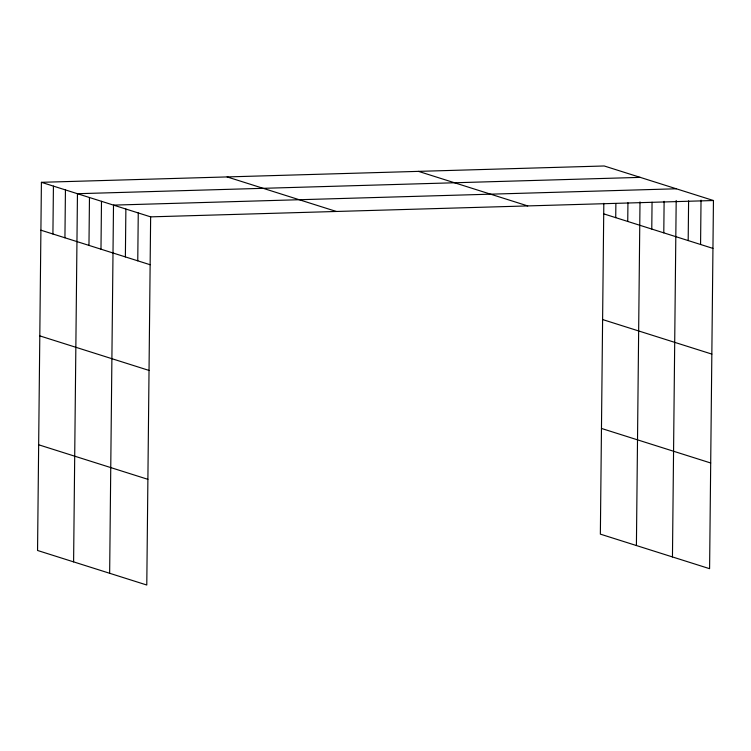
<?xml version="1.0" encoding="UTF-8"?>
<svg xmlns="http://www.w3.org/2000/svg" width="751" height="751" viewBox="0 0 751 751"><rect width="100%" height="100%" fill="white"/><g stroke="black" fill="none" stroke-linecap="round" stroke-linejoin="round"><path stroke-width="1.13" d="M41.408 182.315L37.55 550.474L146.783 585.02L150.641 216.861L41.408 182.315L604.217 165.98L713.45 200.526L709.592 568.685L600.359 534.139L603.823 203.343M52.917 233.993L53.424 186.117M64.933 237.795L65.44 189.919M73.598 561.87L77.456 193.711L640.265 177.377M88.965 245.389L89.472 197.513M100.981 249.191L101.488 201.315M109.646 573.276L113.504 205.117L676.313 188.783M125.379 256.908L125.877 209.031M137.762 260.822L138.259 212.946M615.726 217.659L615.876 203.643M627.742 221.461L627.939 202.77M636.407 545.536L640.002 201.906M651.774 229.055L652.056 202.197M663.79 232.857L664.119 201.334M672.455 556.942L676.191 200.461M688.188 240.573L688.601 200.874M700.57 244.488L701.03 200.113M150.641 216.861L713.45 200.526M603.71 213.857L712.952 248.403M418.485 171.369L527.718 205.915M227.131 176.926L336.364 211.472M602.602 319.55L711.845 354.096M40.901 230.191L150.144 264.737M601.467 428.445L710.699 462.991M39.794 335.885L149.036 370.431M38.658 444.78L147.891 479.326"/></g></svg>
